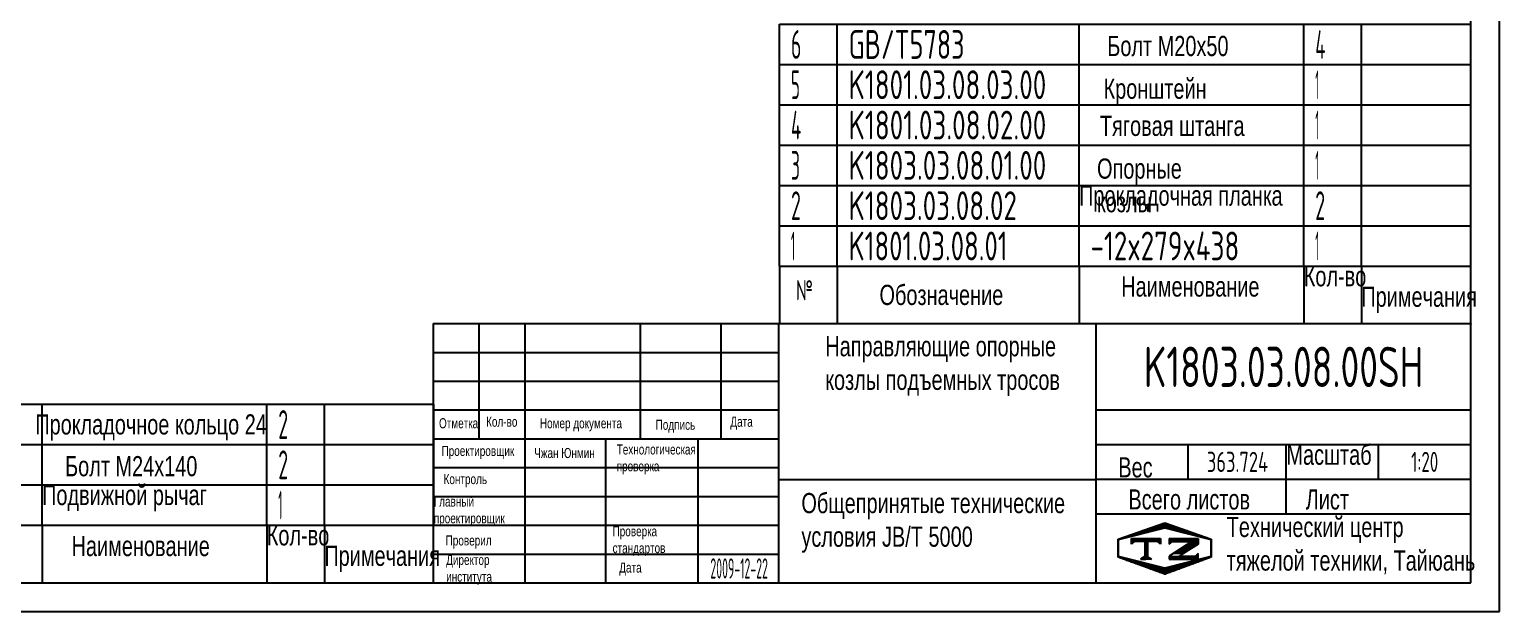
# Model space of a CAD drawing. Header units: millimetres. Extents: x 0 to 8400, y 0 to 5940.
# Drawn here: x 3296 to 8400, y 0 to 2022 of the extents above; entities that cross this region are included whole.
import ezdxf
from ezdxf.enums import TextEntityAlignment as Align

# ---------------------------------------------------------------- set-up
doc = ezdxf.new("R2010")
doc.units = ezdxf.units.MM
doc.header["$LTSCALE"] = 200
for name, color, linetype in [('01', 7, 'Continuous'), ('02', 1, 'Continuous'), ('11', 3, 'Continuous'), ('THICK', 7, 'Continuous')]:
    doc.layers.add(name, color=color, linetype=linetype)
doc.styles.get("Standard").update_dxf_attribs({"font": 'isocp', "width": 0.707, "bigfont": 'intecad.shx'})

# ---------------------------------------------------------------- blocks, each defined once
blk = doc.blocks.new('*U65')
at = {"layer": '01'}
for points in [[(415, 5), (415, 292)], [(25, 5), (415, 5)]]:
    blk.add_lwpolyline(points, dxfattribs=at)
at = {"layer": '02'}
for points in [[(420, 0), (420, 297)], [(0, 0), (420, 0)]]:
    blk.add_lwpolyline(points, dxfattribs=at)
blk = doc.blocks.new('*U67')
at = {"layer": '01'}
for p, q in [((0, -140), (0, 0)), ((2400, -140), (2400, 0))]:
    blk.add_line(p, q, dxfattribs=at)
at = {"layer": '02'}
for p, q in [((0, 0), (200, 0)), ((200, -140), (200, 0)), ((200, 0), (1040, 0)), ((1040, -140), (1040, 0)), ((1040, 0), (1820, 0)), ((1820, -140), (1820, 0)), ((1820, 0), (2020, 0)), ((2020, -140), (2020, 0)), ((2020, 0), (2400, 0))]:
    blk.add_line(p, q, dxfattribs=at)
blk = doc.blocks.new('*U68')
at = {"layer": '01'}
for p, q in [((0, -140), (0, 0)), ((2400, -140), (2400, 0))]:
    blk.add_line(p, q, dxfattribs=at)
at = {"layer": '02'}
for p, q in [((0, 0), (200, 0)), ((200, -140), (200, 0)), ((200, 0), (1040, 0)), ((1040, -140), (1040, 0)), ((1040, 0), (1820, 0)), ((1820, -140), (1820, 0)), ((1820, 0), (2020, 0)), ((2020, -140), (2020, 0)), ((2020, 0), (2400, 0))]:
    blk.add_line(p, q, dxfattribs=at)
blk = doc.blocks.new('*U69')
at = {"layer": '01'}
for p, q in [((0, -140), (0, 0)), ((2400, -140), (2400, 0))]:
    blk.add_line(p, q, dxfattribs=at)
at = {"layer": '02'}
for p, q in [((0, 0), (200, 0)), ((200, -140), (200, 0)), ((200, 0), (1040, 0)), ((1040, -140), (1040, 0)), ((1040, 0), (1820, 0)), ((1820, -140), (1820, 0)), ((1820, 0), (2020, 0)), ((2020, -140), (2020, 0)), ((2020, 0), (2400, 0))]:
    blk.add_line(p, q, dxfattribs=at)
blk = doc.blocks.new('*U70')
at = {"layer": '01'}
for p, q in [((0, -140), (0, 0)), ((2400, -140), (2400, 0))]:
    blk.add_line(p, q, dxfattribs=at)
at = {"layer": '02'}
for p, q in [((0, 0), (200, 0)), ((200, -140), (200, 0)), ((200, 0), (1040, 0)), ((1040, -140), (1040, 0)), ((1040, 0), (1820, 0)), ((1820, -140), (1820, 0)), ((1820, 0), (2020, 0)), ((2020, -140), (2020, 0)), ((2020, 0), (2400, 0))]:
    blk.add_line(p, q, dxfattribs=at)
blk = doc.blocks.new('*U71')
at = {"layer": '01'}
for p, q in [((0, -140), (0, 0)), ((2400, -140), (2400, 0))]:
    blk.add_line(p, q, dxfattribs=at)
at = {"layer": '02'}
for p, q in [((0, 0), (200, 0)), ((200, -140), (200, 0)), ((200, 0), (1040, 0)), ((1040, -140), (1040, 0)), ((1040, 0), (1820, 0)), ((1820, -140), (1820, 0)), ((1820, 0), (2020, 0)), ((2020, -140), (2020, 0)), ((2020, 0), (2400, 0))]:
    blk.add_line(p, q, dxfattribs=at)
blk = doc.blocks.new('*U72')
at = {"layer": '01'}
for p, q in [((0, -140), (0, 0)), ((2400, -140), (2400, 0))]:
    blk.add_line(p, q, dxfattribs=at)
at = {"layer": '02'}
for p, q in [((0, 0), (200, 0)), ((200, -140), (200, 0)), ((200, 0), (1040, 0)), ((1040, -140), (1040, 0)), ((1040, 0), (1820, 0)), ((1820, -140), (1820, 0)), ((1820, 0), (2020, 0)), ((2020, -140), (2020, 0)), ((2020, 0), (2400, 0))]:
    blk.add_line(p, q, dxfattribs=at)
blk = doc.blocks.new('*U82')
at = {"layer": '01'}
for p, q in [((0, -140), (0, 0)), ((2400, -140), (2400, 0))]:
    blk.add_line(p, q, dxfattribs=at)
at = {"layer": '02'}
for p, q in [((0, 0), (200, 0)), ((200, -140), (200, 0)), ((200, 0), (1040, 0)), ((1040, -140), (1040, 0)), ((1040, 0), (1820, 0)), ((1820, -140), (1820, 0)), ((1820, 0), (2020, 0)), ((2020, -140), (2020, 0)), ((2020, 0), (2400, 0))]:
    blk.add_line(p, q, dxfattribs=at)
blk = doc.blocks.new('*U83')
at = {"layer": '01'}
for p, q in [((0, -140), (0, 0)), ((2400, -140), (2400, 0))]:
    blk.add_line(p, q, dxfattribs=at)
at = {"layer": '02'}
for p, q in [((0, 0), (200, 0)), ((200, -140), (200, 0)), ((200, 0), (1040, 0)), ((1040, -140), (1040, 0)), ((1040, 0), (1820, 0)), ((1820, -140), (1820, 0)), ((1820, 0), (2020, 0)), ((2020, -140), (2020, 0)), ((2020, 0), (2400, 0))]:
    blk.add_line(p, q, dxfattribs=at)
blk = doc.blocks.new('*U84')
at = {"layer": '01'}
for p, q in [((0, -140), (0, 0)), ((0, 0), (200, 0)), ((200, 0), (1040, 0)), ((1040, 0), (1820, 0)), ((1820, 0), (2020, 0)), ((2020, 0), (2400, 0)), ((2400, -140), (2400, 0))]:
    blk.add_line(p, q, dxfattribs=at)
at = {"layer": '02'}
for p, q in [((200, -140), (200, 0)), ((1040, -140), (1040, 0)), ((1820, -140), (1820, 0)), ((2020, -140), (2020, 0))]:
    blk.add_line(p, q, dxfattribs=at)
blk = doc.blocks.new('*X88')
at = {"color": 0}
for p, q in [((127.06, 7.8), (132.06, 7.8)), ((127.06, 7.5), (132.06, 7.5)), ((127.06, 7.2), (127.32, 7.2)), ((127.84, 5.4), (129.64, 5.4)), ((128.3, 5.7), (130.1, 5.7)), ((128.77, 6), (130.57, 6)), ((129.23, 6.3), (131.04, 6.3)), ((129.7, 6.6), (131.51, 6.6)), ((130.16, 6.9), (131.98, 6.9)), ((130.62, 7.2), (132.06, 7.2))]:
    blk.add_line(p, q, dxfattribs=at)
blk = doc.blocks.new('*X89')
at = {"color": 0}
for p, q in [((127.06, 4.8), (132.06, 4.8)), ((127.06, 4.5), (132.06, 4.5)), ((131.84, 5.1), (132.06, 5.1))]:
    blk.add_line(p, q, dxfattribs=at)
blk = doc.blocks.new('*X87')
at = {"color": 0}
for p, q in [((122.34, 4.5), (123.72, 4.5)), ((122.82, 4.8), (123.24, 4.8))]:
    blk.add_line(p, q, dxfattribs=at)
blk = doc.blocks.new('*X86')
at = {"color": 0}
for p, q in [((120.53, 7.8), (125.53, 7.8)), ((120.53, 7.5), (125.53, 7.5)), ((120.53, 7.2), (120.79, 7.2)), ((125.27, 7.2), (125.53, 7.2))]:
    blk.add_line(p, q, dxfattribs=at)
blk = doc.blocks.new('*X85')
at = {"color": 0}
for p, q in [((125.83, 10.5), (126.82, 10.5)), ((118.22, 7.8), (118.32, 7.8)), ((118.94, 8.1), (119.52, 8.1)), ((119.8, 8.4), (120.72, 8.4)), ((120.66, 8.7), (121.92, 8.7)), ((121.52, 9), (123.12, 9)), ((122.38, 9.3), (124.32, 9.3)), ((123.24, 9.6), (125.52, 9.6)), ((124.1, 9.9), (128.52, 9.9)), ((124.97, 10.2), (127.67, 10.2)), ((127.02, 9.6), (129.37, 9.6)), ((128.22, 9.3), (130.22, 9.3)), ((129.42, 9), (131.07, 9)), ((130.62, 8.7), (131.92, 8.7)), ((131.82, 8.4), (132.77, 8.4)), ((133.02, 8.1), (133.62, 8.1)), ((134.22, 7.8), (134.32, 7.8)), ((118.22, 7.5), (118.27, 7.5)), ((118.22, 7.2), (118.27, 7.2)), ((118.22, 6.9), (118.27, 6.9)), ((118.22, 6.6), (118.27, 6.6)), ((118.22, 6.3), (118.27, 6.3)), ((118.22, 6), (118.27, 6)), ((118.22, 5.7), (118.27, 5.7)), ((118.22, 5.4), (118.27, 5.4)), ((134.27, 7.5), (134.32, 7.5)), ((134.27, 7.2), (134.32, 7.2)), ((134.27, 6.9), (134.32, 6.9)), ((134.27, 6.6), (134.32, 6.6)), ((134.27, 6.3), (134.32, 6.3)), ((134.27, 6), (134.32, 6)), ((134.27, 5.7), (134.32, 5.7)), ((134.27, 5.4), (134.32, 5.4)), ((118.22, 5.1), (118.27, 5.1)), ((118.22, 4.8), (118.27, 4.8)), ((118.79, 4.5), (119.42, 4.5)), ((119.61, 4.2), (120.62, 4.2)), ((120.43, 3.9), (121.82, 3.9)), ((121.26, 3.6), (123.02, 3.6)), ((122.08, 3.3), (124.22, 3.3)), ((122.91, 3), (125.42, 3)), ((123.73, 2.7), (128.89, 2.7)), ((127.12, 3), (129.7, 3)), ((128.32, 3.3), (130.51, 3.3)), ((129.52, 3.6), (131.32, 3.6)), ((130.72, 3.9), (132.14, 3.9)), ((131.92, 4.2), (132.95, 4.2)), ((133.12, 4.5), (133.76, 4.5)), ((134.27, 5.1), (134.32, 5.1)), ((134.27, 4.8), (134.32, 4.8)), ((124.55, 2.4), (128.07, 2.4)), ((125.38, 2.1), (127.26, 2.1)), ((126.2, 1.8), (126.45, 1.8))]:
    blk.add_line(p, q, dxfattribs=at)

msp = doc.modelspace()

# ---------------------------------------------------------------- linework, layer by layer
at = {"layer": '01'}
for p, q in [((5900, 1200), (8300, 1200)), ((5900, 1200), (5900, 1000.7)), ((6100, 1200), (6100, 1000.7)), ((6940, 1200), (6940, 1000.7)), ((7720, 1200), (7720, 1000.7)), ((7920, 1200), (7920, 1000.7)), ((2300, 300), (4700, 300)), ((3340, 300), (3340, 100)), ((4120, 300), (4120, 100)), ((4320, 300), (4320, 100))]:
    msp.add_line(p, q, dxfattribs=at)
for p in [(8300, 1000), (4700, 100)]:
    msp.add_point(p, dxfattribs=at)
at = {"layer": 'THICK'}
for p, q in [((4697.2, 1000.7), (4697.2, 100)), ((4697.2, 1000.7), (8300, 1000.7)), ((4857.3, 1000.3), (4857.3, 1000.7)), ((4857.4, 600.4), (4857.4, 1000.7)), ((5017.5, 100), (5017.5, 1000.7)), ((5417.8, 600.4), (5417.8, 1000.7)), ((5698, 600.4), (5698, 1000.7)), ((5898.2, 100), (5898.2, 1000.7)), ((6999, 100), (6999, 1000.7)), ((8300, 100), (8300, 1000.7)), ((4697.2, 700.5), (5898.2, 700.5)), ((6999, 700.5), (8300, 700.5)), ((4697.2, 600.4), (5898.2, 600.4)), ((5297.7, 100), (5297.7, 600.4)), ((5617.9, 100), (5617.9, 600.4)), ((6999, 580.4), (8300, 580.4)), ((7319.2, 460.3), (7319.2, 580.4)), ((7659.5, 340.2), (7659.5, 580.4)), ((7979.8, 460.3), (7979.8, 580.4)), ((6999, 460.3), (8300, 460.3)), ((5898.2, 458.5), (6999, 458.5)), ((6999, 340.2), (8300, 340.2)), ((4697.2, 100), (8300, 100))]:
    msp.add_line(p, q, dxfattribs=at)
at = {"layer": 'THICK', "color": 3}
for p, q in [((4697.2, 900.6), (5898.2, 900.6)), ((4697.2, 800.5), (5898.2, 800.5)), ((4697.2, 500.3), (5898.2, 500.3)), ((4697.2, 400.2), (5898.2, 400.2)), ((7076.1, 252.2), (7238.3, 308.7)), ((7238.3, 308.7), (7398.4, 252.2)), ((4697.2, 300.2), (5898.2, 300.2)), ((7077.2, 251), (7237.3, 291)), ((7237.3, 291), (7397.4, 251)), ((7076.1, 189.3), (7076.1, 252.2)), ((7077.2, 190.9), (7077.2, 251)), ((7122.4, 234.1), (7122.4, 254.1)), ((7122.4, 254.1), (7222.4, 254.1)), ((7132.4, 244.1), (7122.4, 234.1)), ((7212.4, 244.1), (7132.4, 244.1)), ((7168, 244.2), (7168, 189.3)), ((7172.4, 244.2), (7172.4, 189.3)), ((7177.4, 244.2), (7177.4, 189.3)), ((7222.4, 234.1), (7212.4, 244.1)), ((7222.4, 254.1), (7222.4, 234.1)), ((7253.1, 254.1), (7253.1, 234.1)), ((7253.1, 254.1), (7353.2, 254.1)), ((7253.1, 234.1), (7263.1, 244.1)), ((7331.9, 244.1), (7253.1, 193.1)), ((7263.1, 244.1), (7331.9, 244.1)), ((7353.2, 234.3), (7301.9, 201.5)), ((7353.2, 254.1), (7353.2, 234.1)), ((7397.4, 251), (7397.4, 190.9)), ((7398.4, 252.2), (7398.4, 189.3)), ((4697.2, 200.1), (5898.2, 200.1)), ((7238.3, 130.2), (7076.1, 189.3)), ((7237.3, 150.9), (7077.2, 190.9)), ((7172.4, 193.9), (7153, 181.7)), ((7153, 181.7), (7172.4, 181.7)), ((7172.4, 193.9), (7191.8, 181.7)), ((7191.8, 181.7), (7172.4, 181.7)), ((7397.4, 190.9), (7237.3, 150.9)), ((7398.4, 189.3), (7238.3, 130.2)), ((7253.1, 193.1), (7253.1, 181.7)), ((7253.1, 181.7), (7353.2, 181.7)), ((7301.9, 201.5), (7286.6, 191.7)), ((7343.2, 191.7), (7286.6, 191.7)), ((7353.2, 201.7), (7343.2, 191.7)), ((7353.2, 181.7), (7353.2, 201.7))]:
    msp.add_line(p, q, dxfattribs=at)
for p in [(4697.2, 200.1), (4697.2, 100)]:
    msp.add_point(p, dxfattribs=at)

# ---------------------------------------------------------------- block references
at = {"layer": '01', "xscale": 20, "yscale": 20, "zscale": 20}
msp.add_blockref('*U65', (0, 0), dxfattribs=at)
at = {"layer": '01'}
for name, p in [('*U72', (5900, 2040)), ('*U71', (5900, 1900)), ('*U70', (5900, 1760)), ('*U69', (5900, 1620)), ('*U68', (5900, 1480)), ('*U67', (5900, 1340)), ('*U84', (2300, 720)), ('*U83', (2300, 580)), ('*U82', (2300, 440))]:
    msp.add_blockref(name, p, dxfattribs=at)
at = {"layer": 'THICK', "color": 3, "xscale": 20.01537700196621, "yscale": 20.01537700196855, "zscale": 20.01537700196786}
for name in ['*X85', '*X86', '*X88', '*X87', '*X89']:
    msp.add_blockref(name, (4709.9, 95.1), dxfattribs=at)

# ---------------------------------------------------------------- texts
at = {"layer": '01', "attachment_point": 1}
for s, insert, char_height in [('{\\fArial|b0|i0|c204|p34;\\C3;Болт М20х50}', (7038, 1999.7), 70), ('{\\fArial|b0|i0|c204|p34;\\C3;Кронштейн}', (7025.1, 1851.3), 70), ('{\\fArial|b0|i0|c204|p34;\\C3;Тяговая штанга}', (7012.2, 1722.3), 70), ('{\\Fisocp,intecad|c204;№}', (5956.7, 1151.3), 70), ('{\\fArial|b0|i0|c204|p34;Обозначение}', (6247.2, 1135.1), 70), ('{\\fArial|b0|i0|c204|p34;Наименование}', (7086.5, 1164.2), 70), ('{\\fArial|b0|i0|c204|p34;Примечания}', (7920, 1128.8), 70), ('{\\fArial|b0|i0|c204|p34;\\C3;Направляющие опорные\\Pкозлы подъемных тросов}', (6059, 956.8), 70), ('{\\fArial|b0|i0|c204|p34;\\C3;Прокладочное кольцо 24}', (3316.5, 685.3), 70), ('{\\fArial|b0|i0|c204|p34;Подпись}', (5470, 666.5), 35), ('{\\fArial|b0|i0|c204|p34;Дата}', (5729.5, 677.1), 35), ('{\\fArial|b0|i0|c204|p34;\\C3;Чжан Юнмин}', (5048.6, 568.4), 35), ('{\\fArial|b0|i0|c204|p34;Технологическая\\Pпроверка}', (5334.8, 580.8), 35), ('{\\fArial|b0|i0|c204|p34;Масштаб}', (7660, 580), 70), ('{\\fArial|b0|i0|c204|p34;\\C3;Болт М24х140}', (3419.8, 540.2), 70), ('{\\fArial|b0|i0|c204|p34;Вес}', (7076.3, 536.2), 70), ('{\\fArial|b0|i0|c204|p34;Контроль}', (4733.9, 477.8), 35), ('{\\fArial|b0|i0|c204|p34;\\C3;Подвижной рычаг}', (3340, 440), 70), ('{\\fArial|b0|i0|c204|p34;Общепринятые технические \\Pусловия \\fArial|b0|i0|c0|p34;JB/T 5000}', (5976.1, 412), 70), ('{\\fArial|b0|i0|c204|p34;Всего листов}', (7111.4, 424.7), 70), ('{\\fArial|b0|i0|c204|p34;Главный\\Pпроектировщик}', (4700, 400), 35), ('{\\fArial|b0|i0|c204|p34;Технический центр\\Pтяжелой техники, Тайюань}', (7452.6, 329.1), 70), ('{\\fArial|b0|i0|c204|p34;Наименование}', (3442.4, 262.8), 70), ('{\\fArial|b0|i0|c204|p34;Кол-во}', (4120, 300), 70), ('{\\fArial|b0|i0|c204|p34;Проверил}', (4741.1, 264.7), 35), ('{\\fArial|b0|i0|c204|p34;Примечания}', (4320, 228.8), 70), ('{\\fArial|b0|i0|c204|p34;Дата}', (5343.7, 170.5), 35)]:
    msp.add_mtext(s, dxfattribs=dict(at, insert=insert, char_height=char_height))
for s, insert, char_height, width in [('{\\fArial|b0|i0|c204|p34;\\C3;Опорные козлы}', (7002.5, 1573.9), 70, 3.228), ('{\\fArial|b0|i0|c204|p34;\\C3;Прокладочная планка}', (6940, 1480), 70, 724.345), ('{\\fArial|b0|i0|c204|p34;Кол-во}', (7720, 1200), 70, 7.275957614183426e-12), ('{\\fArial|b0|i0|c204|p34;Отметка}', (4718, 671.8), 35, 1.778), ('{\\fArial|b0|i0|c204|p34;Кол-во}', (4881.5, 677.1), 35, 1.778), ('{\\fArial|b0|i0|c204|p34;Номер документа}', (5068.2, 671.8), 35, 312.891), ('{\\fArial|b0|i0|c204|p34;Проектировщик}', (4726.8, 575.5), 35, 1.778), ('{\\fArial|b0|i0|c204|p34;Лист}', (7726.9, 424.7), 70, 3.189), ('{\\fArial|b0|i0|c204|p34;Проверка\\Pстандартов}', (5320.6, 296.6), 35, 3.556), ('{\\fArial|b0|i0|c204|p34;Директор\\Pинститута}', (4742.8, 197.2), 35, 1.778)]:
    msp.add_mtext(s, dxfattribs=dict(at, insert=insert, char_height=char_height, width=width))
at = {"layer": '11'}
for s, height, width, p, p2 in [('6', 100, 0.600695, (5940, 1920), (5976, 1920)), ('GB/T5783', 100, 0.695009, (6140, 1920), (6542.5, 1920)), ('4', 100, 0.543846, (7760, 1920), (7795.4, 1920)), ('5', 100, 0.527686, (5940, 1780), (5971.2, 1780)), ('K1801.03.08.03.00', 100, 0.69624, (6140, 1780), (6826.2, 1780)), ('1', 100, 0.404, (7760, 1780), (7774.1, 1780)), ('4', 100, 0.543846, (5940, 1640), (5975.4, 1640)), ('K1801.03.08.02.00', 100, 0.69624, (6140, 1640), (6826.2, 1640)), ('1', 100, 0.404, (7760, 1640), (7774.1, 1640)), ('3', 100, 0.527686, (5940, 1500), (5971.2, 1500)), ('K1803.03.08.01.00', 100, 0.69624, (6140, 1500), (6826.2, 1500)), ('1', 100, 0.404, (7760, 1500), (7774.1, 1500)), ('2', 100, 0.562593, (5940, 1360), (5974.3, 1360)), ('K1803.03.08.02', 100, 0.694398, (6140, 1360), (6724.3, 1360)), ('2', 100, 0.562593, (7760, 1360), (7794.3, 1360)), ('1', 100, 0.404, (5940, 1220), (5954.1, 1220)), ('K1801.03.08.01', 100, 0.693669, (6140, 1220), (6691.8, 1220)), ('-12x279x438', 100, 0.692772, (6980, 1220), (7496.4, 1220)), ('1', 100, 0.404, (7760, 1220), (7774.1, 1220)), ('K1803.03.08.00SH', 140, 0.696347, (7164.8, 780), (8135.2, 780)), ('2', 100, 0.562593, (4160, 600), (4194.3, 600)), ('2', 100, 0.562593, (4160, 460), (4194.3, 460)), ('363.724', 70, 0.683169, (7383.6, 485), (7596.4, 485)), ('1:20', 70, 0.655288, (8093, 485), (8187, 485)), ('1', 100, 0.404, (4160, 320), (4174.1, 320)), ('2009-12-22', 70, 0.425578, (5660, 115), (5860, 115))]:
    msp.add_text(s, height=height, dxfattribs=dict(at, width=width)).set_placement(p, p2, align=Align.FIT)

doc.saveas('drawing.dxf')
